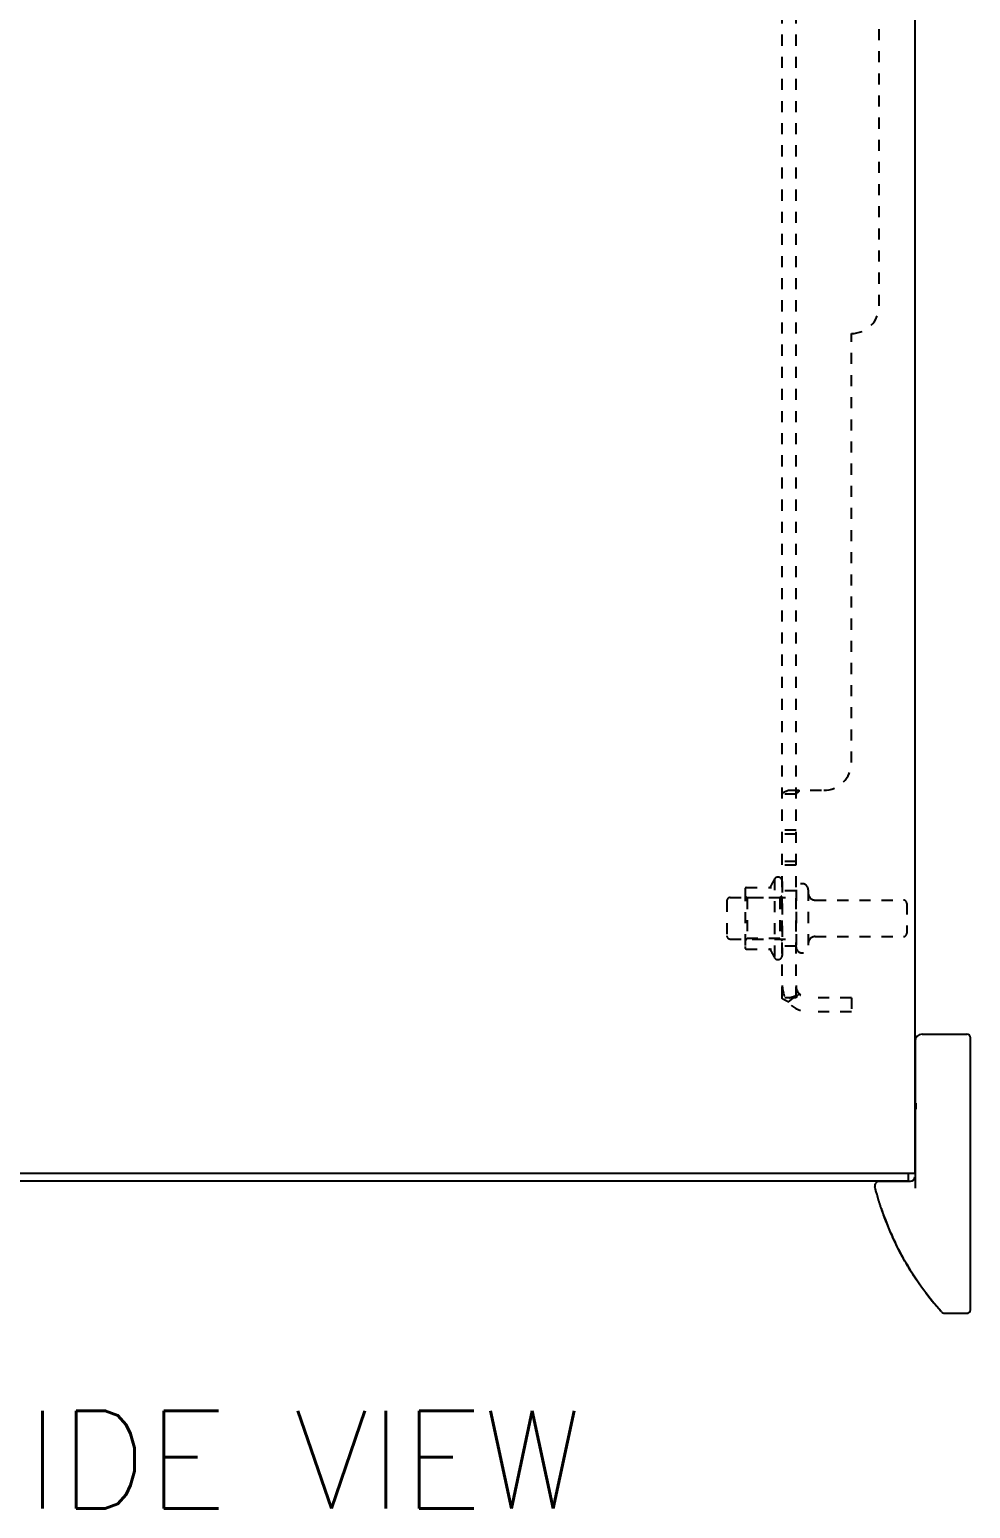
# Model space of a CAD drawing. Header units: inches. Extents: x -89 to 114, y 2 to 66.
# Drawn here: x 105.87 to 114.37, y 1.62 to 14.97 of the extents above; entities that cross this region are included whole.
import ezdxf

# ---------------------------------------------------------------- set-up
doc = ezdxf.new("R2010")
doc.units = ezdxf.units.IN
doc.header["$LTSCALE"] = 0.25
doc.header["$MEASUREMENT"] = 0
doc.linetypes.add('HIDDEN', pattern=[0.2, 0.1, -0.1])
doc.layers.add('DEFAULT_2', color=8, linetype='HIDDEN')
doc.styles.get("Standard").update_dxf_attribs({"font": 'romans.shx'})

# ---------------------------------------------------------------- blocks, each defined once
blk = doc.blocks.new('SIDE')
at = {"linetype": 'Continuous'}
for p, q in [((74.694, 4.647), (74.694, 64.497)), ((58.694, 4.647), (74.694, 4.647)), ((74.631, 4.572), (58.757, 4.572)), ((74.631, 4.647), (74.631, 4.572))]:
    blk.add_line(p, q, dxfattribs=at)
at = {"linetype": 'Continuous', "insert": (66.831, 2.5), "char_height": 0.88235, "width": 10.52263, "attachment_point": 2, "line_spacing_factor": 0.9}
blk.add_mtext('{\\Fromans|c0;RIGHT }SIDE VIEW', dxfattribs=at)
blk = doc.blocks.new('SCE-ELMFK4_SIDE_BOTTOM')
at = {"color": 7, "linetype": 'Continuous'}
for p, q in [((18.125, 2.458), (18.125, 1.129)), ((18.188, 2.52), (18.594, 2.52)), ((18.625, 0.031), (18.625, 2.489)), ((17.766, 1.13), (17.763, 1.141)), ((17.768, 1.121), (17.766, 1.13)), ((17.771, 1.112), (17.768, 1.121)), ((17.772, 1.105), (17.771, 1.112)), ((17.774, 1.098), (17.772, 1.105)), ((17.777, 1.089), (17.774, 1.098)), ((17.779, 1.081), (17.777, 1.089)), ((17.782, 1.072), (17.779, 1.081)), ((17.785, 1.062), (17.782, 1.072)), ((17.802, 1.192), (18.084, 1.192)), ((17.857, 0.844), (17.861, 0.836)), ((17.88, 0.787), (17.884, 0.778)), ((17.887, 0.77), (17.884, 0.778)), ((17.9, 0.74), (17.887, 0.77)), ((17.908, 0.72), (17.921, 0.692)), ((17.934, 0.663), (17.921, 0.692)), ((17.934, 0.663), (17.948, 0.635)), ((18.05, 0.444), (18.065, 0.417)), ((18.081, 0.391), (18.065, 0.417)), ((18.081, 0.391), (18.098, 0.365)), ((18.115, 0.338), (18.098, 0.365)), ((18.283, 0.107), (18.263, 0.133)), ((18.283, 0.107), (18.288, 0.102)), ((18.296, 0.091), (18.301, 0.086)), ((18.334, 0.047), (18.34, 0.039)), ((18.34, 0.039), (18.342, 0.038)), ((18.393, 0), (18.594, 0))]:
    blk.add_line(p, q, dxfattribs=at)
for points in [[(17.85, 0.865), (17.847, 0.873), (17.844, 0.88), (17.841, 0.887), (17.839, 0.895), (17.836, 0.902), (17.834, 0.909), (17.831, 0.917), (17.829, 0.924), (17.826, 0.931), (17.824, 0.938), (17.821, 0.945), (17.819, 0.952), (17.817, 0.959), (17.814, 0.966), (17.812, 0.973), (17.81, 0.979), (17.808, 0.986), (17.806, 0.992), (17.804, 0.999), (17.802, 1.005), (17.8, 1.011), (17.798, 1.017), (17.796, 1.023), (17.794, 1.029), (17.793, 1.035), (17.791, 1.041), (17.789, 1.046), (17.788, 1.051), (17.786, 1.057), (17.785, 1.062)], [(17.85, 0.865), (17.851, 0.86), (17.854, 0.852), (17.857, 0.844)], [(17.908, 0.72), (17.896, 0.749), (17.884, 0.777), (17.872, 0.807), (17.861, 0.836), (17.85, 0.865)], [(17.861, 0.836), (17.864, 0.828), (17.867, 0.82), (17.87, 0.812)], [(17.87, 0.812), (17.873, 0.804), (17.877, 0.795), (17.88, 0.787)], [(18.204, 0.21), (18.184, 0.236), (18.166, 0.263), (18.147, 0.289), (18.129, 0.316), (18.112, 0.343), (18.094, 0.37), (18.077, 0.398), (18.061, 0.425), (18.044, 0.453), (18.028, 0.481), (18.013, 0.509), (17.997, 0.537), (17.982, 0.565), (17.968, 0.594), (17.954, 0.623), (17.94, 0.652), (17.926, 0.681), (17.913, 0.711), (17.9, 0.74)], [(17.975, 0.58), (17.961, 0.607), (17.948, 0.635)], [(17.975, 0.58), (17.989, 0.552), (18.004, 0.525), (18.019, 0.498)], [(18.05, 0.444), (18.034, 0.471), (18.019, 0.498)], [(18.115, 0.338), (18.132, 0.312), (18.149, 0.287), (18.167, 0.261), (18.185, 0.236)], [(18.263, 0.133), (18.243, 0.158), (18.223, 0.184), (18.203, 0.21)], [(18.222, 0.185), (18.241, 0.16), (18.261, 0.135), (18.28, 0.111)], [(18.363, 0.014), (18.342, 0.038), (18.321, 0.062), (18.301, 0.086), (18.28, 0.111)], [(18.296, 0.091), (18.292, 0.096), (18.288, 0.102)], [(18.321, 0.062), (18.324, 0.059), (18.327, 0.054), (18.331, 0.05), (18.334, 0.047)]]:
    blk.add_lwpolyline(points, dxfattribs=at)
for centre, radius, start, end in [((18.188, 2.458), 0.0625, 90, 180), ((18.594, 2.489), 0.0312, 0, 90), ((18.084, 1.233), 0.0406, 270, 0), ((17.802, 1.151), 0.0406, 90, 194.59), ((18.393, 0.041), 0.0406, 221.5984, 270), ((18.594, 0.031), 0.0312, 270, 0)]:
    blk.add_arc(centre, radius, start, end, dxfattribs=at)
at = {"layer": 'DEFAULT_2', "color": 8, "linetype": 'HIDDEN'}
for p, q in [((18.125, 2.131), (18.135, 2.131)), ((18.125, 1.897), (18.135, 1.897)), ((18.135, 1.845), (18.135, 1.897)), ((18.125, 1.845), (18.135, 1.845)), ((17.789, 1.048), (17.788, 1.05)), ((17.806, 0.993), (17.806, 0.992)), ((17.819, 0.953), (17.819, 0.952)), ((17.821, 0.946), (17.821, 0.945)), ((17.823, 0.94), (17.824, 0.938)), ((17.825, 0.933), (17.826, 0.931)), ((17.828, 0.927), (17.829, 0.924)), ((17.83, 0.92), (17.831, 0.917)), ((17.84, 0.891), (17.841, 0.887)), ((17.843, 0.883), (17.844, 0.88)), ((17.846, 0.876), (17.847, 0.873)), ((17.85, 0.865), (17.85, 0.865)), ((18.305, 0.081), (18.301, 0.086)), ((18.321, 0.062), (18.316, 0.067)), ((18.32, 0.063), (18.321, 0.062)), ((18.346, 0.033), (18.342, 0.038)), ((18.351, 0.027), (18.346, 0.033)), ((18.356, 0.021), (18.351, 0.027)), ((18.363, 0.014), (18.356, 0.021))]:
    blk.add_line(p, q, dxfattribs=at)
blk.add_lwpolyline([(18.316, 0.067), (18.312, 0.072), (18.309, 0.077), (18.305, 0.081)], dxfattribs=at)

msp = doc.modelspace()

# ---------------------------------------------------------------- linework, layer by layer
at = {"linetype": 'HIDDEN'}
for p, q in [((112.669, 6.229), (112.669, 62.916)), ((112.794, 6.229), (112.794, 62.916)), ((113.544, 12.479), (113.544, 56.666)), ((113.294, 8.354), (113.294, 12.229)), ((112.794, 8.068), (112.669, 8.068)), ((112.716, 8.099), (112.713, 8.097)), ((112.721, 8.102), (112.719, 8.1)), ((112.723, 8.104), (113.044, 8.104)), ((112.795, 8.071), (112.794, 8.07)), ((112.82, 8.104), (112.82, 8.102)), ((112.794, 7.743), (112.669, 7.743)), ((112.794, 7.707), (112.669, 7.707)), ((112.794, 7.462), (112.669, 7.462)), ((112.794, 7.426), (112.669, 7.426)), ((112.344, 7.225), (112.572, 7.225)), ((112.599, 7.303), (112.599, 6.591)), ((112.669, 7.281), (112.669, 6.613)), ((112.169, 7.105), (112.169, 6.79)), ((112.199, 7.135), (112.794, 7.135)), ((112.333, 7.203), (112.333, 6.692)), ((112.353, 7.131), (112.333, 7.151)), ((112.649, 7.131), (112.353, 7.131)), ((112.353, 7.131), (112.353, 6.764)), ((112.649, 7.131), (112.669, 7.151)), ((112.649, 7.131), (112.649, 6.764)), ((112.794, 7.197), (112.669, 7.197)), ((112.794, 7.205), (112.794, 6.69)), ((112.904, 7.205), (112.904, 6.69)), ((112.967, 7.112), (113.764, 7.112)), ((113.794, 7.082), (113.794, 6.812)), ((112.199, 6.76), (112.794, 6.76)), ((112.353, 6.764), (112.333, 6.744)), ((112.649, 6.764), (112.353, 6.764)), ((112.649, 6.764), (112.669, 6.744)), ((112.794, 6.697), (112.669, 6.697)), ((112.967, 6.782), (113.764, 6.782)), ((112.344, 6.67), (112.572, 6.67)), ((112.794, 6.229), (112.669, 6.229)), ((112.723, 6.19), (112.82, 6.269)), ((112.735, 6.228), (112.738, 6.229)), ((113.294, 6.229), (112.906, 6.229)), ((113.294, 6.229), (113.294, 6.104)), ((113.294, 6.104), (112.906, 6.104))]:
    msp.add_line(p, q, dxfattribs=at)
for points in [[(112.689, 8.087), (112.685, 8.085), (112.682, 8.083), (112.68, 8.082), (112.677, 8.08), (112.675, 8.078), (112.673, 8.076), (112.671, 8.074), (112.67, 8.073), (112.67, 8.071), (112.669, 8.07), (112.669, 8.068)], [(112.67, 8.071), (112.669, 8.07), (112.669, 8.068)], [(112.682, 8.083), (112.68, 8.082), (112.677, 8.08), (112.675, 8.078), (112.673, 8.076), (112.671, 8.074), (112.67, 8.073)], [(112.696, 8.09), (112.692, 8.088), (112.689, 8.087)], [(112.723, 8.104), (112.721, 8.102), (112.719, 8.1), (112.716, 8.099), (112.713, 8.097), (112.71, 8.096), (112.706, 8.094), (112.703, 8.093), (112.696, 8.09)], [(112.809, 8.084), (112.805, 8.081), (112.803, 8.08), (112.801, 8.078), (112.799, 8.077), (112.798, 8.075), (112.797, 8.074), (112.796, 8.072), (112.795, 8.071), (112.794, 8.07), (112.794, 8.068)], [(112.801, 8.078), (112.799, 8.077), (112.798, 8.075), (112.797, 8.074)], [(112.82, 8.104), (112.82, 8.102), (112.82, 8.1), (112.82, 8.098), (112.82, 8.097), (112.82, 8.095), (112.819, 8.094), (112.818, 8.092), (112.817, 8.091), (112.816, 8.089), (112.814, 8.088), (112.812, 8.086), (112.811, 8.085), (112.809, 8.084)], [(112.814, 8.088), (112.812, 8.086), (112.811, 8.085)], [(112.82, 8.1), (112.82, 8.098), (112.82, 8.097), (112.82, 8.095), (112.819, 8.094), (112.818, 8.092), (112.817, 8.091), (112.816, 8.089)], [(112.699, 6.205), (112.692, 6.208), (112.689, 6.21), (112.685, 6.211), (112.682, 6.213), (112.68, 6.214), (112.677, 6.216), (112.675, 6.218), (112.673, 6.22), (112.671, 6.222), (112.67, 6.224), (112.67, 6.225), (112.669, 6.227), (112.669, 6.229)], [(112.723, 6.19), (112.721, 6.192), (112.719, 6.194), (112.716, 6.196), (112.713, 6.198), (112.71, 6.2), (112.706, 6.202), (112.703, 6.204), (112.699, 6.205)], [(112.798, 6.252), (112.798, 6.252), (112.798, 6.251), (112.798, 6.251), (112.798, 6.251), (112.797, 6.251), (112.797, 6.251), (112.796, 6.25), (112.796, 6.25), (112.795, 6.25), (112.795, 6.249), (112.794, 6.249), (112.794, 6.249), (112.793, 6.248), (112.793, 6.248), (112.792, 6.248), (112.791, 6.247), (112.791, 6.247), (112.79, 6.247), (112.789, 6.246), (112.789, 6.246), (112.788, 6.246), (112.787, 6.245), (112.787, 6.245), (112.786, 6.245), (112.785, 6.244), (112.785, 6.244), (112.784, 6.244), (112.783, 6.243), (112.782, 6.243), (112.782, 6.243), (112.781, 6.242), (112.78, 6.242), (112.779, 6.242), (112.778, 6.241), (112.778, 6.241), (112.777, 6.241), (112.776, 6.24), (112.775, 6.24), (112.774, 6.24), (112.773, 6.239), (112.772, 6.239), (112.771, 6.238), (112.771, 6.238), (112.77, 6.238), (112.769, 6.237), (112.768, 6.237), (112.767, 6.237), (112.766, 6.236), (112.765, 6.236), (112.764, 6.236), (112.762, 6.235), (112.761, 6.235), (112.76, 6.235), (112.759, 6.234), (112.758, 6.234), (112.757, 6.234), (112.756, 6.233), (112.755, 6.233), (112.754, 6.233), (112.753, 6.232), (112.752, 6.232), (112.751, 6.232), (112.75, 6.232), (112.749, 6.231), (112.748, 6.231), (112.747, 6.231), (112.746, 6.231), (112.745, 6.23), (112.744, 6.23), (112.743, 6.23), (112.743, 6.23), (112.742, 6.23), (112.741, 6.229), (112.74, 6.229), (112.739, 6.229), (112.738, 6.229), (112.737, 6.229), (112.737, 6.229), (112.736, 6.229), (112.736, 6.229), (112.735, 6.229), (112.735, 6.228), (112.735, 6.228)], [(112.812, 6.256), (112.809, 6.252), (112.807, 6.25), (112.805, 6.248), (112.803, 6.246), (112.801, 6.243), (112.799, 6.241), (112.798, 6.238), (112.797, 6.236), (112.796, 6.234), (112.795, 6.232), (112.794, 6.23), (112.794, 6.229)], [(112.794, 6.248), (112.795, 6.249), (112.795, 6.249), (112.796, 6.25), (112.796, 6.25), (112.797, 6.25), (112.797, 6.251), (112.797, 6.251), (112.798, 6.251), (112.798, 6.251), (112.798, 6.251), (112.798, 6.252), (112.798, 6.252)], [(112.82, 6.269), (112.82, 6.269), (112.82, 6.268), (112.82, 6.267), (112.82, 6.266), (112.82, 6.265), (112.819, 6.264), (112.818, 6.263), (112.817, 6.261), (112.816, 6.26), (112.814, 6.258), (112.812, 6.256)]]:
    msp.add_lwpolyline(points, dxfattribs=at)
for centre, radius, start, end in [((113.294, 12.479), 0.25, 270, 0), ((113.044, 8.354), 0.25, 270, 0), ((112.475, 7.203), 0.141, 174.7919, 180), ((112.344, 7.215), 0.01, 90, 174.8062), ((112.553, 7.235), 0.01, 270, 336.0321), ((113.2, 6.947), 0.698, 149.3369, 156.0321), ((112.631, 7.281), 0.0384, 0, 145.5503), ((112.849, 7.205), 0.055, 0, 180), ((112.199, 7.105), 0.03, 90, 180), ((112.967, 7.175), 0.0625, 180, 270), ((113.764, 7.082), 0.03, 0, 90), ((113.764, 6.812), 0.03, 270, 0), ((112.199, 6.79), 0.03, 180, 270), ((112.475, 6.692), 0.141, 180, 185.2081), ((112.344, 6.68), 0.01, 185.1938, 270), ((112.849, 6.69), 0.055, 180, 0), ((112.967, 6.72), 0.0625, 90, 180), ((112.553, 6.66), 0.01, 23.9679, 90), ((113.2, 6.947), 0.698, 203.9679, 210.6631), ((112.631, 6.613), 0.0384, 214.4497, 0), ((112.906, 6.341), 0.237, 180, 270), ((112.906, 6.341), 0.112, 180, 270)]:
    msp.add_arc(centre, radius, start, end, dxfattribs=at)

# ---------------------------------------------------------------- block references
for name, p in [('SIDE', (39.175, 0)), ('SCE-ELMFK4_SIDE_BOTTOM', (95.744, 3.38))]:
    msp.add_blockref(name, p)

doc.saveas('drawing.dxf')
